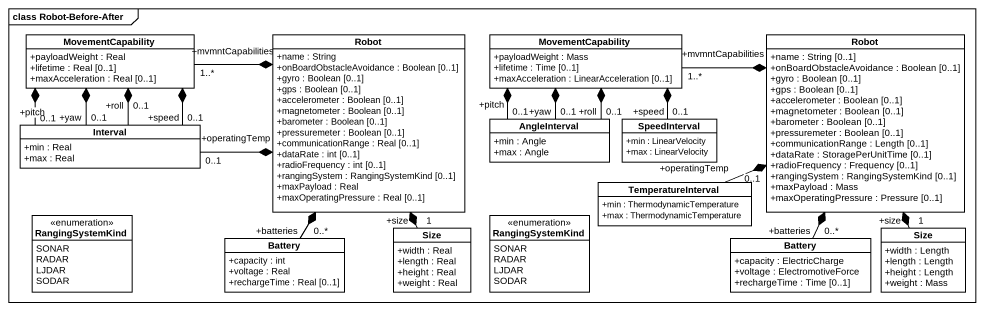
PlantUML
@startuml
mainframe class Robot-Before-After
hide circle
hide empty members
skinparam classAttributeIconSize 0
class MovementCapability #FFFFFF {
  +payloadWeight : Real
  +lifetime : Real [0..1]
  +maxAcceleration : Real [0..1]
}
class Robot #FFFFFF {
  +name : String
  +onBoardObstacleAvoidance : Boolean [0..1]
  +gyro : Boolean [0..1]
  +gps : Boolean [0..1]
  +accelerometer : Boolean [0..1]
  +magnetometer : Boolean [0..1]
  +barometer : Boolean [0..1]
  +pressuremeter : Boolean [0..1]
  +communicationRange : Real [0..1]
  +dataRate : int [0..1]
  +radioFrequency : int [0..1]
  +rangingSystem : RangingSystemKind [0..1]
  +maxPayload : Real
  +maxOperatingPressure : Real [0..1]
}
class "MovementCapability" as MovementCapability_2 #FFFFFF {
  +payloadWeight : Mass
  +lifetime : Time [0..1]
  +maxAcceleration : LinearAcceleration [0..1]
}
class "Robot" as Robot_2 #FFFFFF {
  +name : String [0..1]
  +onBoardObstacleAvoidance : Boolean [0..1]
  +gyro : Boolean [0..1]
  +gps : Boolean [0..1]
  +accelerometer : Boolean [0..1]
  +magnetometer : Boolean [0..1]
  +barometer : Boolean [0..1]
  +pressuremeter : Boolean [0..1]
  +communicationRange : Length [0..1]
  +dataRate : StoragePerUnitTime [0..1]
  +radioFrequency : Frequency [0..1]
  +rangingSystem : RangingSystemKind [0..1]
  +maxPayload : Mass
  +maxOperatingPressure : Pressure [0..1]
}
class Interval #FFFFFF {
  +min : Real
  +max : Real
}
class AngleInterval #FFFFFF {
  +min : Angle
  +max : Angle
}
class SpeedInterval #FFFFFF {
  +min : LinearVelocity
  +max : LinearVelocity
}
class TemperatureInterval #FFFFFF {
  +min : ThermodynamicTemperature
  +max : ThermodynamicTemperature
}
enum RangingSystemKind #FFFFFF {
  SONAR
  RADAR
  LJDAR
  SODAR
}
class Size #FFFFFF {
  +width : Real
  +length : Real
  +height : Real
  +weight : Real
}
enum "RangingSystemKind" as RangingSystemKind_2 #FFFFFF {
  SONAR
  RADAR
  LJDAR
  SODAR
}
class "Size" as Size_2 #FFFFFF {
  +width : Length
  +length : Length
  +height : Length
  +weight : Mass
}
class Battery #FFFFFF {
  +capacity : int
  +voltage : Real
  +rechargeTime : Real [0..1]
}
class "Battery" as Battery_2 #FFFFFF {
  +capacity : ElectricCharge
  +voltage : ElectromotiveForce
  +rechargeTime : Time [0..1]
}
MovementCapability *-- "+yaw\n0..1" Interval
MovementCapability *-- "+speed\n0..1" Interval
MovementCapability *-- "+roll\n0..1" Interval
MovementCapability *-- "+pitch\n0..1" Interval
Robot *-left- "+mvmntCapabilities\n1..*" MovementCapability
Robot *-left- "+operatingTemp\n0..1" Interval
Robot *-- "+size\n1" Size
Robot *-- "+batteries\n0..*" Battery
MovementCapability_2 *-- "+roll\n0..1" AngleInterval
MovementCapability_2 *-- "+pitch\n0..1" AngleInterval
MovementCapability_2 *-- "+yaw\n0..1" AngleInterval
MovementCapability_2 *-- "+speed\n0..1" SpeedInterval
Robot_2 *-left- "+mvmntCapabilities\n1..*" MovementCapability_2
Robot_2 *-left- "+operatingTemp\n0..1" TemperatureInterval
Robot_2 *-- "+size\n1" Size_2
Robot_2 *-- "+batteries\n0..*" Battery_2
@enduml
